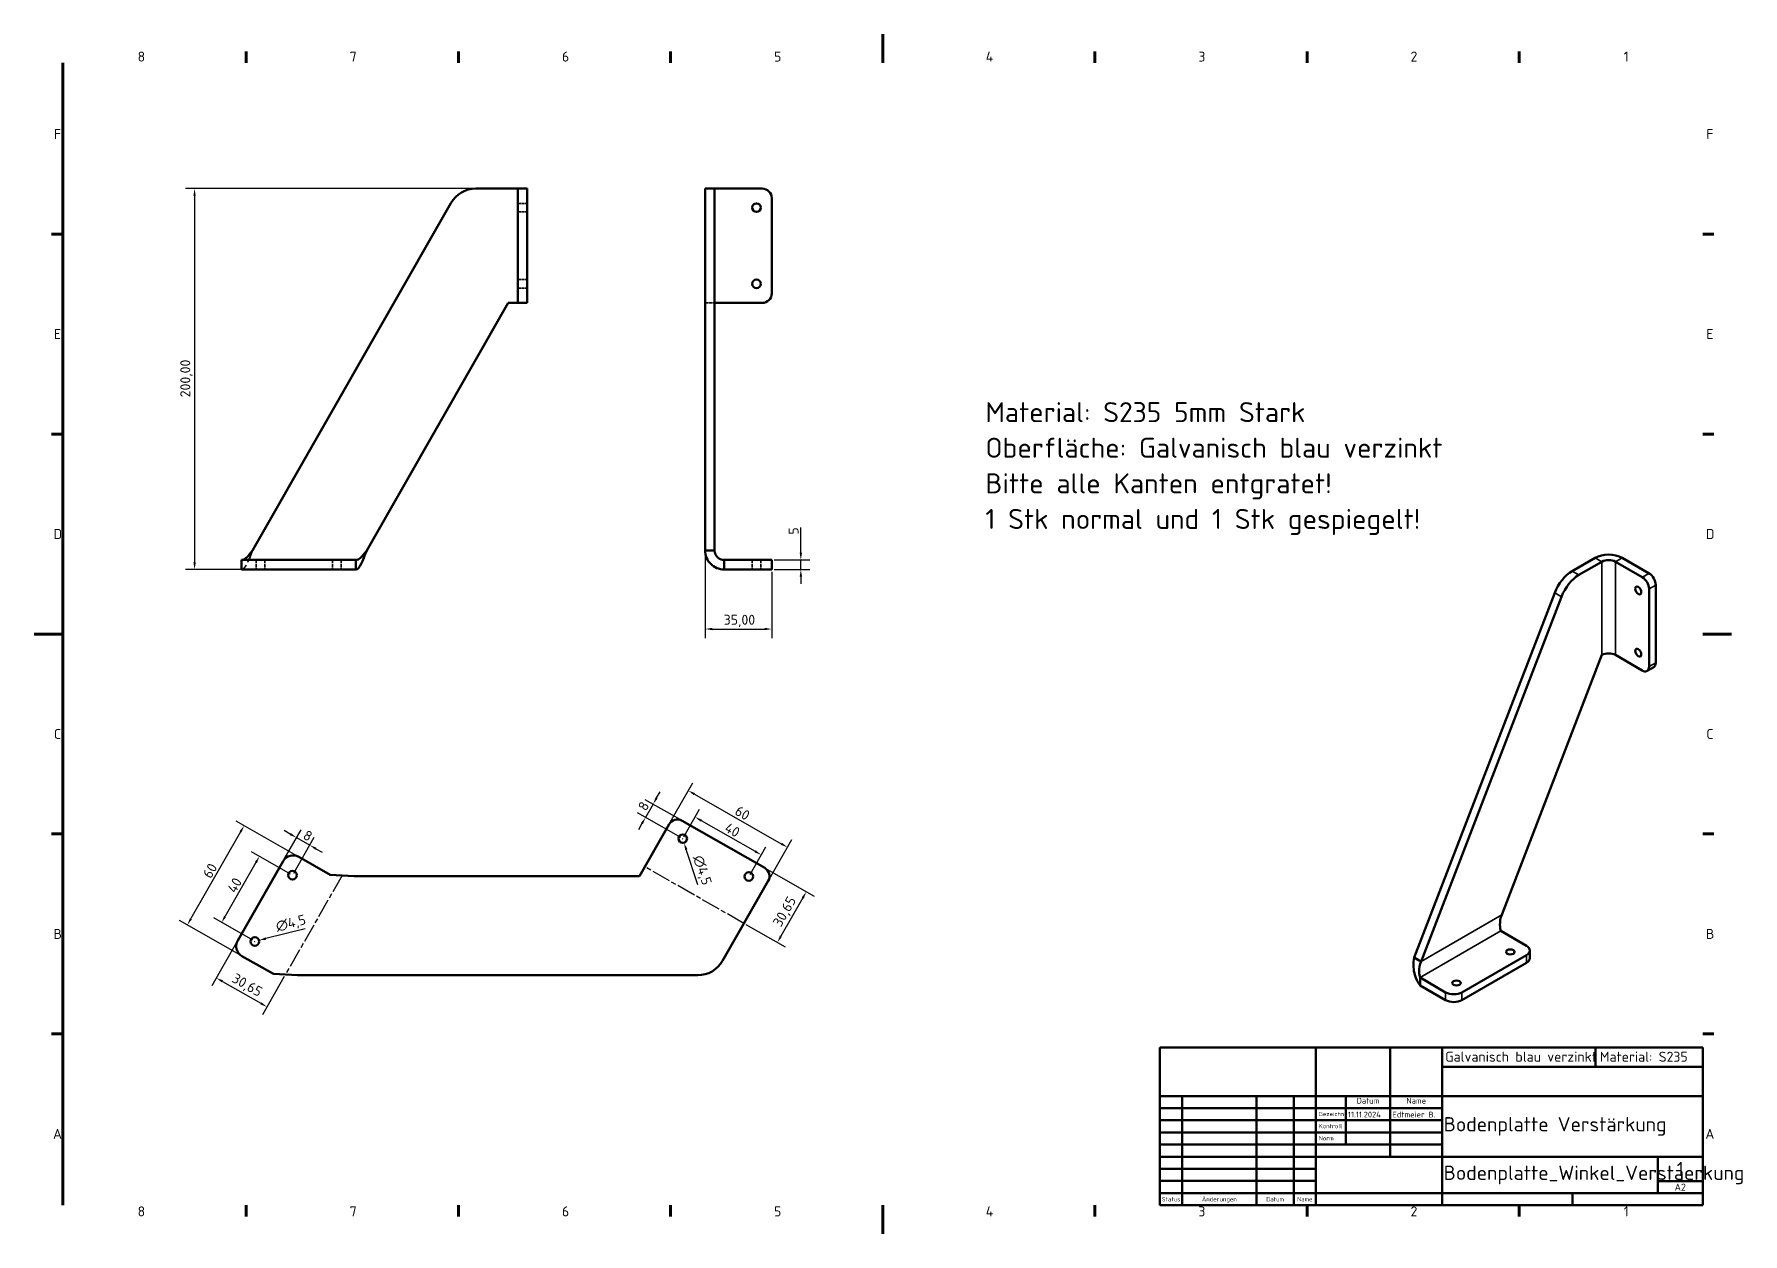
# Model space of a CAD drawing. Header units: millimetres. Extents: x 0 to 897, y 0 to 630.
import ezdxf
from ezdxf.enums import TextEntityAlignment as Align

# ---------------------------------------------------------------- set-up
doc = ezdxf.new("R2010")
doc.units = ezdxf.units.MM
doc.header["$LTSCALE"] = 1.5
doc.linetypes.add('CHAIN', pattern=[0.3543, 0.2362, -0.0295, 0.0591, -0.0295])
doc.linetypes.add('DASHED', pattern=[0.2067, 0.1654, -0.0413])
for name, color, linetype, lineweight in [('Bemaßung (ISO)', 7, 'Continuous', 25), ('Biegungsmittellinie (ISO)', 7, 'CHAIN', 25), ('Rahmen (ISO)', 7, 'Continuous', 70), ('Sichtbar (ISO)', 7, 'Continuous', 50), ('Sichtbar schmal (ISO)', 7, 'Continuous', 35), ('Symbol (ISO)', 7, 'Continuous', 25), ('Titel (ISO)', 7, 'Continuous', 50), ('Verdeckt (ISO)', 7, 'DASHED', 35)]:
    doc.layers.add(name, color=color, linetype=linetype, lineweight=lineweight)
doc.styles.add('Notiztext (DIN)', font='isocpeur.ttf')
doc.styles.add('Textstil11', font='isocpeur.ttf')
doc.styles.add('Textstil13', font='isocpeur.ttf')
doc.styles.add('Textstil14', font='isocpeur.ttf')
doc.styles.add('Textstil19', font='isocpeur.ttf')
doc.dimstyles.new('Standard (DIN)', dxfattribs={"dimscale": 1.5, "dimtxt": 3.5, "dimasz": 2.5, "dimexe": 3.175, "dimexo": 0.8, "dimgap": 0.8, "dimtad": 1, "dimrnd": 1e-08, "dimzin": 0, "dimtxsty": 'Notiztext (DIN)', "dimcen": 0.09, "dimdle": 10, "dimclrd": 256, "dimclre": 256, "dimclrt": 256, "dimadec": 0, "dimazin": 0, "dimtfac": 1, "dimtmove": 0, "dimatfit": 3, "dimfxl": 0, "dimtolj": 1, "dimtzin": 0, "dimlwd": -1, "dimlwe": -1, "dimarcsym": 0})

# ---------------------------------------------------------------- blocks, each defined once
blk = doc.blocks.new('Ränder Vorgaberahmen')
at = {"layer": 'Rahmen (ISO)'}
for p, q in [((74.25, 410), (74.25, 413.9)), ((148.5, 410), (148.5, 413.9)), ((222.75, 410), (222.75, 413.9)), ((371.25, 410), (371.25, 413.9)), ((445.5, 410), (445.5, 413.9)), ((519.75, 410), (519.75, 413.9)), ((10, 350), (6.1, 350)), ((584, 350), (587.9, 350)), ((10, 280), (6.1, 280)), ((584, 280), (587.9, 280)), ((10, 140), (6.1, 140)), ((584, 140), (587.9, 140)), ((10, 70), (6.1, 70)), ((584, 70), (587.9, 70)), ((74.25, 10), (74.25, 6.1)), ((148.5, 10), (148.5, 6.1)), ((222.75, 10), (222.75, 6.1)), ((371.25, 10), (371.25, 6.1)), ((445.5, 10), (445.5, 6.1)), ((519.75, 10), (519.75, 6.1))]:
    blk.add_line(p, q, dxfattribs=at)
at = {"layer": 'Rahmen (ISO)', "flags": 128}
for points in [[(297, 420), (297, 410)], [(10, 10), (10, 410)], [(0, 210), (10, 210)], [(594, 210), (584, 210)], [(297, 0), (297, 10)]]:
    blk.add_lwpolyline(points, dxfattribs=at)
at = {"layer": 'Rahmen (ISO)', "char_height": 3.5, "attachment_point": 7, "style": 'Notiztext (DIN)'}
for s, insert in [('8', (36.2, 410.4)), ('7', (110.45, 410.4)), ('6', (184.7, 410.4)), ('5', (258.95, 410.4)), ('4', (333.03, 410.4)), ('3', (407.45, 410.4)), ('2', (481.7, 410.4)), ('1', (556.3, 410.4)), ('F', (6.93, 383.25)), ('F', (585.23, 383.25)), ('E', (6.93, 313.25)), ('E', (585.23, 313.25)), ('D', (6.75, 243.25)), ('D', (585.05, 243.25)), ('C', (6.93, 173.25)), ('C', (585.23, 173.25)), ('B', (6.75, 103.25)), ('B', (585.05, 103.25)), ('A', (6.58, 33.25)), ('A', (584.88, 33.25)), ('8', (36.2, 6.1)), ('7', (110.45, 6.1)), ('6', (184.7, 6.1)), ('5', (258.95, 6.1)), ('4', (333.03, 6.1)), ('3', (407.45, 6.1)), ('2', (481.7, 6.1)), ('1', (556.3, 6.1))]:
    blk.add_mtext(s, dxfattribs=dict(at, insert=insert))
blk = doc.blocks.new('Schriftfelder DIN')
at = {"layer": 'Titel (ISO)'}
for p, q in [((288.4, 155.08), (98.4, 155.08)), ((98.4, 155.08), (98.4, 99.83)), ((153, 99.83), (153, 155.08)), ((179, 138.08), (179, 155.08)), ((197.2, 99.83), (197.2, 155.08)), ((250.8, 148.33), (250.8, 155.08)), ((288.4, 99.83), (288.4, 155.08)), ((197.2, 148.33), (288.4, 148.33)), ((98.4, 138.08), (288.4, 138.08)), ((106.2, 99.83), (106.2, 138.08)), ((132.2, 99.83), (132.2, 138.08)), ((145.2, 99.83), (145.2, 138.08)), ((163.4, 121.08), (163.4, 138.08)), ((179, 116.83), (179, 138.08)), ((98.4, 133.83), (153, 133.83)), ((153, 133.83), (197.2, 133.83)), ((98.4, 129.58), (153, 129.58)), ((153, 129.58), (197.2, 129.58)), ((98.4, 125.33), (153, 125.33)), ((98.4, 121.08), (153, 121.08)), ((153, 125.33), (197.2, 125.33)), ((153, 121.08), (197.2, 121.08)), ((98.4, 116.83), (153, 116.83)), ((153, 116.83), (288.4, 116.83)), ((272.6, 104.08), (272.6, 116.83)), ((98.4, 112.58), (153, 112.58)), ((153, 108.33), (98.4, 108.33)), ((272.6, 108.22), (288.4, 108.22)), ((98.4, 104.08), (153, 104.08)), ((153, 104.08), (197.2, 104.08)), ((197.2, 104.08), (288.4, 104.08)), ((242.8, 99.83), (242.8, 104.08)), ((98.4, 99.83), (288.4, 99.83))]:
    blk.add_line(p, q, dxfattribs=at)
at = {"layer": 'Titel (ISO)', "style": 'Textstil13'}
for s, p in [('Gezeichn', (154, 130.58)), ('Kontroll', (154, 126.33)), ('Norm', (154, 122.08))]:
    blk.add_text(s, height=1.5, dxfattribs=at).set_placement(p, align=Align.BOTTOM_LEFT)
at = {"layer": 'Titel (ISO)', "style": 'Textstil14'}
for s, p in [('Datum', (171.2, 134.83)), ('Name', (188.1, 134.83))]:
    blk.add_text(s, height=2, dxfattribs=at).set_placement(p, align=Align.BOTTOM_CENTER)
at = {"layer": 'Titel (ISO)', "style": 'Textstil13'}
for s, p in [('Status', (102.3, 101.95)), ('Änderungen', (119.2, 101.95)), ('Datum', (138.7, 101.95)), ('Name', (149.1, 101.95))]:
    blk.add_text(s, height=1.5, dxfattribs=at).set_placement(p, align=Align.MIDDLE_CENTER)
at = {"layer": 'Titel (ISO)'}
for tag, p, height, style in [('ERSTELLUNGSDATUM_001', (164.2, 130.58), 2, 'Textstil14'), ('AUTOR_001', (179.8, 130.58), 2, 'Textstil14'), ('TITEL_001', (197.7, 125.7), 5, 'Textstil11'), ('BAUTEILNUMMER_001', (197.7, 108.7), 5, 'Textstil11'), ('Blattnummer_001', (279.25, 110.02), 5, 'Textstil11'), ('Blattgröße_001', (278.51, 104.9), 2.49, 'Textstil19')]:
    blk.add_attdef(tag, p, '', height=height, dxfattribs=dict(at, style=style))
at = {"layer": 'Titel (ISO)', "style": 'Textstil14'}
for tag, p in [('KONTROLLDATUM', (164.4, 126.33)), ('KONTROLLIERT_VON', (180, 126.33)), ('GENEHM.DAT._KONSTR.', (164.4, 122.08)), ('KONSTR._GEN._VON', (180, 122.08))]:
    blk.add_attdef(tag, text='', height=2, dxfattribs=at).set_placement(p, align=Align.BOTTOM_LEFT)
blk = doc.blocks.new('*D5')
at = {"layer": 'Bemaßung (ISO)'}
for p, q in [((134.59, 188.9), (114.13, 200.59)), ((116.41, 194.97), (100.28, 166.76)), ((114.75, 154.17), (94.29, 165.86))]:
    blk.add_line(p, q, dxfattribs=at)
for points in [[(115.87, 195.28), (116.95, 194.66), (118.27, 198.23)], [(99.74, 167.07), (100.83, 166.45), (98.42, 163.5)]]:
    blk.add_solid(points, dxfattribs=at)
at = {"layer": 'Defpoints', "color": 0}
for p in [(135.63, 188.31), (98.42, 163.5), (115.79, 153.58)]:
    blk.add_point(p, dxfattribs=at)
at = {"layer": 'Bemaßung (ISO)', "insert": (101.05, 181.1), "char_height": 5.25, "attachment_point": 1, "rotation": 60.25512, "style": 'Notiztext (DIN)'}
blk.add_mtext('\\A1;40', dxfattribs=at)
blk = doc.blocks.new('*D6')
at = {"layer": 'Bemaßung (ISO)'}
for p, q in [((137.82, 198.58), (106.07, 216.72)), ((108.35, 211.1), (82.3, 165.52)), ((108.05, 146.48), (76.3, 164.62))]:
    blk.add_line(p, q, dxfattribs=at)
for points in [[(107.8, 211.41), (108.89, 210.79), (110.21, 214.36)], [(81.76, 165.83), (82.84, 165.21), (80.44, 162.26)]]:
    blk.add_solid(points, dxfattribs=at)
at = {"layer": 'Defpoints', "color": 0}
for p in [(138.86, 197.98), (80.44, 162.26), (109.09, 145.89)]:
    blk.add_point(p, dxfattribs=at)
at = {"layer": 'Bemaßung (ISO)', "insert": (88.16, 188.77), "char_height": 5.25, "attachment_point": 1, "rotation": 60.25512, "style": 'Notiztext (DIN)'}
blk.add_mtext('\\A1;60', dxfattribs=at)
blk = doc.blocks.new('*D7')
at = {"layer": 'Bemaßung (ISO)'}
for p, q in [((134.46, 209.93), (131.2, 211.79)), ((131.27, 196.79), (140.08, 212.21)), ((136.23, 189.35), (147.02, 208.24)), ((137.71, 208.07), (144.66, 204.1)), ((147.92, 202.24), (151.17, 200.38))]:
    blk.add_line(p, q, dxfattribs=at)
for points in [[(134.77, 210.48), (134.15, 209.39), (137.71, 208.07)], [(148.23, 202.79), (147.61, 201.7), (144.66, 204.1)]]:
    blk.add_solid(points, dxfattribs=at)
at = {"layer": 'Defpoints', "color": 0}
for p in [(144.66, 204.1), (130.67, 195.75), (135.63, 188.31)]:
    blk.add_point(p, dxfattribs=at)
at = {"layer": 'Bemaßung (ISO)', "insert": (143.25, 212.34), "char_height": 5.25, "attachment_point": 1, "rotation": 330.25512, "style": 'Notiztext (DIN)'}
blk.add_mtext('\\A1;8', dxfattribs=at)
blk = doc.blocks.new('*D8')
at = {"layer": 'Bemaßung (ISO)'}
for p, q in [((333.87, 216.13), (345.74, 236.91)), ((346.63, 230.91), (392.21, 204.86)), ((385.96, 186.36), (397.83, 207.14))]:
    blk.add_line(p, q, dxfattribs=at)
for points in [[(346.94, 231.45), (346.32, 230.37), (343.37, 232.77)], [(392.52, 205.41), (391.9, 204.32), (395.47, 203)]]:
    blk.add_solid(points, dxfattribs=at)
at = {"layer": 'Defpoints', "color": 0}
for p in [(333.27, 215.09), (395.47, 203), (385.37, 185.32)]:
    blk.add_point(p, dxfattribs=at)
at = {"layer": 'Bemaßung (ISO)', "insert": (369.89, 225.05), "char_height": 5.25, "attachment_point": 1, "rotation": 330.25512, "style": 'Notiztext (DIN)'}
blk.add_mtext('\\A1;60', dxfattribs=at)
blk = doc.blocks.new('*D9')
at = {"layer": 'Bemaßung (ISO)'}
for p, q in [((341.06, 208.57), (349.32, 223.01)), ((350.21, 217.02), (378.43, 200.89)), ((375.79, 188.72), (384.05, 203.17))]:
    blk.add_line(p, q, dxfattribs=at)
for points in [[(350.52, 217.56), (349.9, 216.47), (346.95, 218.88)], [(378.74, 201.43), (378.12, 200.35), (381.68, 199.03)]]:
    blk.add_solid(points, dxfattribs=at)
at = {"layer": 'Defpoints', "color": 0}
for p in [(340.47, 207.52), (381.68, 199.03), (375.2, 187.68)]:
    blk.add_point(p, dxfattribs=at)
at = {"layer": 'Bemaßung (ISO)', "insert": (364.56, 216.25), "char_height": 5.25, "attachment_point": 1, "rotation": 330.25512, "style": 'Notiztext (DIN)'}
blk.add_mtext('\\A1;40', dxfattribs=at)
blk = doc.blocks.new('*D10')
at = {"layer": 'Bemaßung (ISO)'}
for p, q in [((339.05, 217.55), (320.77, 228)), ((324.9, 225.63), (320.93, 218.69)), ((326.76, 228.89), (328.62, 232.15)), ((339.42, 208.12), (316.8, 221.05)), ((319.07, 215.43), (317.21, 212.18))]:
    blk.add_line(p, q, dxfattribs=at)
for points in [[(326.22, 229.2), (327.3, 228.58), (324.9, 225.63)], [(318.53, 215.74), (319.61, 215.12), (320.93, 218.69)]]:
    blk.add_solid(points, dxfattribs=at)
at = {"layer": 'Defpoints', "color": 0}
for p in [(320.93, 218.69), (340.09, 216.95), (340.47, 207.52)]:
    blk.add_point(p, dxfattribs=at)
at = {"layer": 'Bemaßung (ISO)', "insert": (316.66, 224.22), "char_height": 5.25, "attachment_point": 1, "rotation": 60.25512, "style": 'Notiztext (DIN)'}
blk.add_mtext('\\A1;8', dxfattribs=at)
blk = doc.blocks.new('*D11')
at = {"layer": 'Bemaßung (ISO)'}
for p, q in [((384.55, 191.55), (409.5, 177.29)), ((403.51, 176.4), (392.02, 156.29)), ((373.68, 162.45), (394.29, 150.67))]:
    blk.add_line(p, q, dxfattribs=at)
for points in [[(402.96, 176.71), (404.05, 176.09), (405.37, 179.65)], [(391.47, 156.6), (392.56, 155.98), (390.16, 153.04)]]:
    blk.add_solid(points, dxfattribs=at)
at = {"layer": 'Defpoints', "color": 0}
for p in [(383.51, 192.14), (372.64, 163.05), (390.16, 153.04)]:
    blk.add_point(p, dxfattribs=at)
at = {"layer": 'Bemaßung (ISO)', "insert": (387.41, 163.34), "char_height": 5.25, "attachment_point": 1, "rotation": 60.25512, "style": 'Notiztext (DIN)'}
blk.add_mtext('\\A1;30,65', dxfattribs=at)
blk = doc.blocks.new('*D12')
at = {"layer": 'Bemaßung (ISO)'}
for p, q in [((106.26, 153.03), (93.25, 130.27)), ((131.32, 135.09), (119.87, 115.06)), ((98.87, 132.54), (118.98, 121.05))]:
    blk.add_line(p, q, dxfattribs=at)
for points in [[(99.18, 133.08), (98.56, 132), (95.62, 134.4)], [(119.29, 121.6), (118.67, 120.51), (122.23, 119.19)]]:
    blk.add_solid(points, dxfattribs=at)
at = {"layer": 'Defpoints', "color": 0}
for p in [(106.86, 154.07), (131.91, 136.14), (122.23, 119.19)]:
    blk.add_point(p, dxfattribs=at)
at = {"layer": 'Bemaßung (ISO)', "insert": (105.92, 137.15), "char_height": 5.25, "attachment_point": 1, "rotation": 330.25512, "style": 'Notiztext (DIN)'}
blk.add_mtext('\\A1;30,65', dxfattribs=at)
blk = doc.blocks.new('*D13')
at = {"layer": 'Bemaßung (ISO)'}
for p, q in [((230.64, 548.89), (79.44, 548.89)), ((84.2, 545.14), (84.2, 352.64)), ((113.65, 348.89), (79.44, 348.89))]:
    blk.add_line(p, q, dxfattribs=at)
for points in [[(83.58, 545.14), (84.83, 545.14), (84.2, 548.89)], [(83.58, 352.64), (84.83, 352.64), (84.2, 348.89)]]:
    blk.add_solid(points, dxfattribs=at)
at = {"layer": 'Defpoints', "color": 0}
for p in [(231.84, 548.89), (84.2, 348.89), (114.85, 348.89)]:
    blk.add_point(p, dxfattribs=at)
at = {"layer": 'Bemaßung (ISO)', "insert": (76.7, 439.31), "char_height": 5.25, "attachment_point": 1, "rotation": 90, "style": 'Notiztext (DIN)'}
blk.add_mtext('\\A1;200,00', dxfattribs=at)
blk = doc.blocks.new('*D14')
at = {"layer": 'Bemaßung (ISO)'}
for p, q in [((352.22, 357.69), (352.22, 312.84)), ((387.22, 347.69), (387.22, 312.84)), ((355.97, 317.6), (383.47, 317.6))]:
    blk.add_line(p, q, dxfattribs=at)
for points in [[(355.97, 318.23), (355.97, 316.98), (352.22, 317.6)], [(383.47, 318.23), (383.47, 316.98), (387.22, 317.6)]]:
    blk.add_solid(points, dxfattribs=at)
at = {"layer": 'Defpoints', "color": 0}
for p in [(352.22, 358.89), (387.22, 348.89), (387.22, 317.6)]:
    blk.add_point(p, dxfattribs=at)
at = {"layer": 'Bemaßung (ISO)', "insert": (361.98, 325.1), "char_height": 5.25, "attachment_point": 1, "style": 'Notiztext (DIN)'}
blk.add_mtext('\\A1;35,00', dxfattribs=at)
blk = doc.blocks.new('*D15')
at = {"layer": 'Bemaßung (ISO)'}
for p, q in [((115.65, 153.58), (115.92, 153.58)), ((115.79, 153.44), (115.79, 153.71)), ((142.27, 160.21), (121.61, 155.04))]:
    blk.add_line(p, q, dxfattribs=at)
blk.add_solid([(121.46, 155.64), (121.76, 154.43), (117.97, 154.12)], dxfattribs=at)
at = {"layer": 'Defpoints', "color": 0}
for p in [(113.61, 153.03), (117.97, 154.12)]:
    blk.add_point(p, dxfattribs=at)
at = {"layer": 'Bemaßung (ISO)', "insert": (126.3, 163.94), "char_height": 5.25, "attachment_point": 1, "rotation": 14.05841, "style": 'Notiztext (DIN)'}
blk.add_mtext('\\A1;∅4,5', dxfattribs=at)
blk = doc.blocks.new('*D16')
at = {"layer": 'Bemaßung (ISO)'}
for p, q in [((340.33, 207.52), (340.6, 207.52)), ((340.47, 207.39), (340.47, 207.66)), ((348.37, 183.24), (342.32, 201.82))]:
    blk.add_line(p, q, dxfattribs=at)
blk.add_solid([(342.92, 202.01), (341.73, 201.63), (341.16, 205.39)], dxfattribs=at)
at = {"layer": 'Defpoints', "color": 0}
for p in [(339.77, 209.66), (341.16, 205.39)]:
    blk.add_point(p, dxfattribs=at)
at = {"layer": 'Bemaßung (ISO)', "insert": (350.99, 199.43), "char_height": 5.25, "attachment_point": 1, "rotation": 288.03527, "style": 'Notiztext (DIN)'}
blk.add_mtext('\\A1;∅4,5', dxfattribs=at)
blk = doc.blocks.new('*D17')
at = {"layer": 'Bemaßung (ISO)'}
for p, q in [((402.48, 357.64), (402.48, 371.01)), ((388.42, 353.89), (407.25, 353.89)), ((402.48, 348.89), (402.48, 353.89)), ((388.42, 348.89), (407.25, 348.89)), ((402.48, 345.14), (402.48, 341.39))]:
    blk.add_line(p, q, dxfattribs=at)
for points in [[(401.86, 357.64), (403.11, 357.64), (402.48, 353.89)], [(401.86, 345.14), (403.11, 345.14), (402.48, 348.89)]]:
    blk.add_solid(points, dxfattribs=at)
at = {"layer": 'Defpoints', "color": 0}
for p in [(387.22, 353.89), (387.22, 348.89), (402.48, 348.89)]:
    blk.add_point(p, dxfattribs=at)
at = {"layer": 'Bemaßung (ISO)', "insert": (396.03, 367.18), "char_height": 5.25, "attachment_point": 1, "rotation": 90, "style": 'Notiztext (DIN)'}
blk.add_mtext('\\A1;5', dxfattribs=at)

msp = doc.modelspace()

# ---------------------------------------------------------------- linework, layer by layer
at = {"layer": 'Biegungsmittellinie (ISO)', "ltscale": 28.224669}
for p, q in [((372.638, 163.048), (320.544, 192.816)), ((161.683, 188.231), (131.915, 136.136))]:
    msp.add_line(p, q, dxfattribs=at)
at = {"layer": 'Sichtbar (ISO)'}
for p, q in [((231.837, 548.887), (248.847, 548.887)), ((248.847, 548.887), (253.847, 548.887)), ((253.847, 543.887), (253.847, 548.887)), ((258.847, 548.887), (253.847, 548.887)), ((258.847, 548.887), (258.847, 543.887)), ((357.224, 548.887), (352.224, 548.887)), ((352.224, 541.329), (352.224, 548.887)), ((357.224, 548.887), (357.224, 541.329)), ((357.224, 548.887), (362.224, 548.887)), ((362.224, 548.887), (382.224, 548.887)), ((114.561, 358.887), (218.814, 541.329)), ((253.847, 493.887), (253.847, 543.887)), ((258.847, 493.887), (258.847, 543.887)), ((352.224, 541.329), (352.224, 358.887)), ((357.224, 358.887), (357.224, 541.329)), ((387.224, 493.887), (387.224, 543.887)), ((253.847, 488.887), (253.847, 493.887)), ((258.847, 493.887), (258.847, 488.887)), ((248.847, 488.887), (174.561, 358.887)), ((248.847, 488.887), (253.847, 488.887)), ((253.847, 488.887), (258.847, 488.887)), ((357.224, 488.887), (362.224, 488.887)), ((362.224, 488.887), (382.224, 488.887)), ((352.224, 358.887), (355.857, 358.887)), ((355.857, 358.887), (357.224, 358.887)), ((108.847, 353.887), (114.847, 353.887)), ((108.847, 353.887), (108.847, 348.887)), ((114.847, 353.887), (162.847, 353.887)), ((162.847, 353.887), (168.847, 353.887)), ((168.847, 348.887), (168.847, 353.887)), ((362.224, 353.887), (381.224, 353.887)), ((362.224, 353.887), (362.224, 348.887)), ((381.224, 353.887), (387.224, 353.887)), ((387.224, 348.887), (387.224, 353.887)), ((819.477, 355.019), (807.449, 348.075)), ((810.985, 346.034), (823.012, 352.978)), ((830.083, 352.978), (844.225, 344.813)), ((847.761, 346.854), (833.619, 355.019)), ((114.847, 348.887), (108.847, 348.887)), ((114.847, 348.887), (162.847, 348.887)), ((168.847, 348.887), (162.847, 348.887)), ((362.224, 348.887), (381.224, 348.887)), ((387.224, 348.887), (381.224, 348.887)), ((798.24, 336.587), (724.522, 145.063)), ((728.058, 143.022), (801.776, 334.546)), ((847.761, 297.865), (847.761, 338.689)), ((851.296, 299.906), (851.296, 340.731)), ((823.012, 303.988), (770.484, 167.517)), ((830.083, 303.988), (844.225, 295.823)), ((846.725, 295.576), (850.261, 297.617)), ((340.094, 216.951), (383.506, 192.144)), ((317.738, 187.906), (333.272, 215.091)), ((138.859, 197.983), (155.356, 188.556)), ((106.858, 154.074), (130.673, 195.75)), ((155.356, 188.556), (168.01, 187.906)), ((168.01, 187.906), (317.738, 187.906)), ((385.367, 185.322), (361.394, 143.369)), ((769.979, 159.06), (783.414, 151.303)), ((125.587, 136.461), (109.091, 145.888)), ((724.522, 145.063), (727.092, 143.58)), ((727.092, 143.58), (728.058, 143.022)), ((749.473, 126.809), (783.414, 146.405)), ((785.172, 148.854), (785.172, 144.772)), ((138.242, 135.812), (125.587, 136.461)), ((348.37, 135.812), (138.242, 135.812)), ((727.553, 134.565), (727.553, 130.483)), ((727.553, 134.565), (740.988, 126.809)), ((749.473, 122.726), (783.414, 142.322)), ((727.553, 130.483), (740.988, 122.726))]:
    msp.add_line(p, q, dxfattribs=at)
for centre in [(379.224, 538.887), (379.224, 498.887), (340.466, 207.524), (135.634, 188.308), (375.196, 187.679), (115.789, 153.578)]:
    msp.add_circle(centre, 2.25, dxfattribs=at)
for centre, radius, start, end in [((231.837, 533.887), 15, 90, 150.255119), ((382.224, 543.887), 5, 0, 90), ((382.224, 493.887), 5, 270, 0), ((337.613, 212.61), 5, 60.255119, 150.255119), ((135.882, 192.773), 6, 60.255119, 150.255119), ((381.025, 187.803), 5, 330.255119, 60.255119), ((112.068, 151.097), 6, 150.255119, 240.255119), ((348.37, 150.812), 15, 270, 330.255119)]:
    msp.add_arc(centre, radius, start, end, dxfattribs=at)
for centre, major_axis, start_param, end_param in [((826.548, 350.937), (-10, 0), 3.9269908, 5.4977871), ((826.548, 350.937), (5, 0), 0.7853982, 2.3561945), ((807.449, 335.828), (-7.5, -12.99), 3.9269908, 4.978641), ((810.985, 333.787), (7.5, 12.99), 0.7853982, 1.8370484), ((844.225, 340.731), (2.5, -4.33), 0.7853982, 2.3561945), ((847.761, 342.772), (-2.5, 4.33), 3.9269908, 5.4977871), ((826.548, 301.947), (5, 0), 0.7853982, 2.3561945), ((844.225, 299.906), (2.5, -4.33), 5.4977871, 7.0685835), ((847.761, 301.947), (2.5, -4.33), 0, 0.7853982), ((779.172, 148.854), (6, 0), 5.4977871, 7.0685835), ((779.172, 144.772), (6, 0), 5.4977871, 6.2831853), ((745.23, 129.258), (-6, 0), 0.7853982, 2.3561945), ((745.23, 125.176), (6, 0), 3.9269908, 5.4977871)]:
    msp.add_ellipse(centre, major_axis=major_axis, ratio=0.5773503, start_param=start_param, end_param=end_param, dxfattribs=at)
for centre, major_axis in [((842.104, 337.873), (-1.125, 1.949)), ((842.104, 305.213), (-1.125, 1.949)), ((774.929, 148.037), (-2.25, 0)), ((746.645, 131.708), (-2.25, 0))]:
    msp.add_ellipse(centre, major_axis=major_axis, ratio=0.5773503, dxfattribs=at)
for points, knots in [([(114.561, 358.887), (113.466, 357.382), (112.37, 355.892), (111.275, 354.96), (110.466, 354.272), (109.656, 353.887), (108.847, 353.887)], [0, 0, 0, 0, 0.9032779, 0.9032779, 0.9032779, 1.5707963, 1.5707963, 1.5707963, 1.5707963]), ([(168.847, 348.887), (169.799, 348.887), (170.752, 349.965), (171.704, 351.816), (172.656, 353.667), (173.609, 356.269), (174.561, 358.887)], [0, 0, 0, 0, 0.7853982, 0.7853982, 0.7853982, 1.5707963, 1.5707963, 1.5707963, 1.5707963]), ([(174.561, 358.887), (173.466, 357.382), (172.37, 355.892), (171.275, 354.96), (170.466, 354.272), (169.656, 353.887), (168.847, 353.887)], [0, 0, 0, 0, 0.9032779, 0.9032779, 0.9032779, 1.5707963, 1.5707963, 1.5707963, 1.5707963]), ([(352.224, 358.887), (352.224, 356.269), (353.301, 353.667), (355.153, 351.816), (357.004, 349.965), (359.606, 348.887), (362.224, 348.887)], [0, 0, 0, 0, 0.7853982, 0.7853982, 0.7853982, 1.5707963, 1.5707963, 1.5707963, 1.5707963]), ([(357.224, 358.887), (357.224, 357.382), (357.946, 355.892), (359.128, 354.96), (360.002, 354.272), (361.111, 353.887), (362.224, 353.887)], [0, 0, 0, 0, 0.9032779, 0.9032779, 0.9032779, 1.5707963, 1.5707963, 1.5707963, 1.5707963]), ([(770.484, 167.517), (769.71, 165.84), (769.446, 163.882), (769.508, 162.191), (769.553, 160.942), (769.765, 159.845), (769.979, 159.06)], [0, 0, 0, 0, 0.9032779, 0.9032779, 0.9032779, 1.5707963, 1.5707963, 1.5707963, 1.5707963]), ([(724.522, 145.063), (723.849, 142.537), (723.937, 139.584), (724.573, 136.927), (725.209, 134.271), (726.375, 131.94), (727.553, 130.483)], [0, 0, 0, 0, 0.7853982, 0.7853982, 0.7853982, 1.5707963, 1.5707963, 1.5707963, 1.5707963]), ([(728.058, 143.022), (727.283, 141.346), (727.02, 139.387), (727.081, 137.697), (727.127, 136.447), (727.338, 135.35), (727.553, 134.565)], [0, 0, 0, 0, 0.9032779, 0.9032779, 0.9032779, 1.5707963, 1.5707963, 1.5707963, 1.5707963])]:
    msp.add_open_spline(points, degree=3, knots=knots, dxfattribs=at)
at = {"layer": 'Sichtbar schmal (ISO)'}
for p, q in [((823.012, 352.978), (819.477, 355.019)), ((823.012, 303.988), (823.012, 352.978)), ((833.619, 355.019), (830.083, 352.978)), ((830.083, 352.978), (830.083, 303.988)), ((810.985, 346.034), (807.449, 348.075)), ((847.761, 346.854), (844.225, 344.813)), ((798.24, 336.587), (801.776, 334.546)), ((847.761, 338.689), (851.296, 340.731)), ((851.296, 299.906), (847.761, 297.865)), ((728.058, 143.022), (770.484, 167.517)), ((769.979, 159.06), (727.553, 134.565)), ((783.414, 146.405), (783.414, 142.322)), ((740.988, 126.809), (740.988, 122.726)), ((749.473, 122.726), (749.473, 126.809))]:
    msp.add_line(p, q, dxfattribs=at)
at = {"layer": 'Verdeckt (ISO)', "ltscale": 6.348889}
for p, q in [((253.847, 541.137), (258.847, 541.137)), ((253.847, 536.637), (258.847, 536.637)), ((253.847, 501.137), (258.847, 501.137)), ((253.847, 496.637), (258.847, 496.637)), ((352.224, 488.887), (357.224, 488.887)), ((116.597, 353.887), (116.597, 348.887)), ((121.097, 353.887), (121.097, 348.887)), ((156.597, 353.887), (156.597, 348.887)), ((161.097, 353.887), (161.097, 348.887)), ((376.974, 353.887), (376.974, 348.887)), ((381.474, 353.887), (381.474, 348.887))]:
    msp.add_line(p, q, dxfattribs=at)
at = {"layer": 'Verdeckt (ISO)', "ltscale": 26.94315}
msp.add_open_spline([(114.561, 358.887), (113.609, 356.269), (112.656, 353.667), (111.704, 351.816), (110.752, 349.965), (109.799, 348.887), (108.847, 348.887)], degree=3, knots=[0, 0, 0, 0, 0.7853982, 0.7853982, 0.7853982, 1.5707963, 1.5707963, 1.5707963, 1.5707963], dxfattribs=at)

# ---------------------------------------------------------------- block references
at = {"xscale": 1.5, "yscale": 1.5, "zscale": 1.5}
msp.add_blockref('Ränder Vorgaberahmen', (0, 0), dxfattribs=at)
msp.add_blockref('Schriftfelder DIN', (443.399, -134.742), dxfattribs=at).add_auto_attribs({'Blattnummer_001': '1', 'Blattgröße_001': 'A2', 'TITEL_001': 'Bodenplatte Verstärkung', 'BAUTEILNUMMER_001': 'Bodenplatte_Winkel_Verstaerkung', 'ERSTELLUNGSDATUM_001': '11.11.2024', 'AUTOR_001': 'Edtmeier B.'})

# ---------------------------------------------------------------- texts
at = {"layer": 'Symbol (ISO)', "insert": (499.367, 436.759), "char_height": 10.5, "width": 241.3831, "attachment_point": 1, "line_spacing_factor": 1.068348, "style": 'Notiztext (DIN)'}
msp.add_mtext('\\fISOCPEUR|b0|i0;\\H10.5000;Material: S235 5mm Stark \\P\\fISOCPEUR|b0|i0;\\H10.5000;Oberfläche: Galvanisch blau verzinkt \\P\\fISOCPEUR|b0|i0;\\H10.5000;Bitte alle Kanten entgratet!\\P\\fISOCPEUR|b0|i0;\\H10.5000;1 Stk normal und 1 Stk gespiegelt!\\fISOCPEUR|b0|i0;\\H10.5000;\\P', dxfattribs=at)
at = {"layer": 'Symbol (ISO)', "char_height": 5.25, "attachment_point": 1, "style": 'Notiztext (DIN)'}
for s, insert, width in [('\\fISOCPEUR|b0|i0;Galvanisch blau verzinkt ', (740.72, 95.626), 81.85714), ('\\fISOCPEUR|b0|i0;Material: S235', (821.891, 95.626), 45.6526)]:
    msp.add_mtext(s, dxfattribs=dict(at, insert=insert, width=width))

# ---------------------------------------------------------------- dimensions: what is measured, and where the dimension line sits
at = {"layer": 'Bemaßung (ISO)'}
for base, p1, p2, angle, override, picture, middle in [((84.203, 348.887), (231.837, 548.887), (114.847, 348.887), 270, {"dimgap": 0.8, "dimdec": 2, "dimtol": 0, "dimlim": 0, "dimtp": 0, "dimtm": 0, "dimtdec": 2, "dimtofl": 0, "dimatfit": 1}, '*D13', (84.203, 448.887)), ((402.484, 348.887), (387.224, 353.887), (387.224, 348.887), 90, {"dimgap": 0.8, "dimdec": 0, "dimtol": 0, "dimlim": 0, "dimtp": 0, "dimtm": 0, "dimtdec": 2, "dimtofl": 1, "dimatfit": 1}, '*D17', (402.484, 368.494)), ((387.224, 317.6), (352.224, 358.887), (387.224, 348.887), 180, {"dimgap": 0.8, "dimdec": 2, "dimtol": 0, "dimlim": 0, "dimtp": 0, "dimtm": 0, "dimtdec": 2, "dimtofl": 0, "dimatfit": 1}, '*D14', (369.724, 317.6)), ((395.469, 203.002), (333.272, 215.091), (385.367, 185.322), 150.255119, {"dimgap": 0.8, "dimdec": 0, "dimtol": 0, "dimlim": 0, "dimtp": 0, "dimtm": 0, "dimtdec": 2, "dimtofl": 0, "dimatfit": 1}, '*D8', (369.422, 217.886)), ((320.931, 218.687), (340.094, 216.951), (340.466, 207.524), 240.255119, {"dimgap": 0.8, "dimdec": 0, "dimtol": 0, "dimlim": 0, "dimtp": 0, "dimtm": 0, "dimtdec": 2, "dimtofl": 1, "dimatfit": 1}, '*D10', (322.916, 222.16)), ((80.439, 162.261), (138.859, 197.983), (109.091, 145.888), 60.255119, {"dimgap": 0.8, "dimdec": 0, "dimtol": 0, "dimlim": 0, "dimtp": 0, "dimtm": 0, "dimtdec": 2, "dimtofl": 0, "dimatfit": 1}, '*D6', (95.323, 188.308)), ((381.683, 199.031), (340.466, 207.524), (375.196, 187.679), 150.255119, {"dimgap": 0.8, "dimdec": 0, "dimtol": 0, "dimlim": 0, "dimtp": 0, "dimtm": 0, "dimtdec": 2, "dimtofl": 0, "dimatfit": 1}, '*D9', (364.318, 208.954)), ((144.66, 204.103), (130.673, 195.75), (135.634, 188.308), 330.255119, {"dimgap": 0.8, "dimdec": 0, "dimtol": 0, "dimlim": 0, "dimtp": 0, "dimtm": 0, "dimtdec": 2, "dimtofl": 1, "dimatfit": 1}, '*D7', (141.187, 206.087)), ((98.424, 163.501), (135.634, 188.308), (115.789, 153.578), 60.255119, {"dimgap": 0.8, "dimdec": 0, "dimtol": 0, "dimlim": 0, "dimtp": 0, "dimtm": 0, "dimtdec": 2, "dimtofl": 0, "dimatfit": 1}, '*D5', (108.347, 180.866)), ((390.157, 153.037), (383.506, 192.144), (372.638, 163.048), 240.255119, {"dimgap": 0.8, "dimdec": 2, "dimtol": 0, "dimlim": 0, "dimtp": 0, "dimtm": 0, "dimtdec": 2, "dimtofl": 0, "dimatfit": 1}, '*D11', (397.761, 166.345)), ((122.2329, 119.1931), (106.8582, 154.0743), (131.9148, 136.1364), 330.255119, {"dimgap": 0.8, "dimdec": 2, "dimtol": 0, "dimlim": 0, "dimtp": 0, "dimtm": 0, "dimtdec": 2, "dimtofl": 0, "dimatfit": 1}, '*D12', (108.925, 126.7976))]:
    dim = msp.add_linear_dim(base=base, p1=p1, p2=p2, angle=angle, dimstyle='Standard (DIN)', override=override, dxfattribs=at)
    dim.commit()
    dim.dimension.update_dxf_attribs({"geometry": picture, "text_midpoint": middle, "dimtype": 160})
dim = msp.add_diameter_dim_2p(p1=(339.77, 209.664), p2=(341.163, 205.385), dimstyle='Standard (DIN)', override={"dimgap": 0.8, "dimdec": 1, "dimlfac": 1, "dimtol": 0, "dimlim": 0, "dimtp": 0, "dimtm": 0, "dimtdec": 2, "dimtofl": 0}, dxfattribs=at)
dim.commit()
dim.dimension.update_dxf_attribs({"geometry": '*D16', "text_midpoint": (350.065, 192.094)})
dim = msp.add_diameter_dim_2p(p1=(113.606, 153.032), p2=(117.971, 154.125), dimstyle='Standard (DIN)', override={"dimgap": 0.8, "dimdec": 1, "dimlfac": 1, "dimtol": 0, "dimlim": 0, "dimtp": 0, "dimtm": 0, "dimtdec": 2, "dimtofl": 0}, dxfattribs=at)
dim.commit()
dim.dimension.update_dxf_attribs({"geometry": '*D15', "text_midpoint": (134.617, 158.293), "dimtype": 163})

doc.saveas('drawing.dxf')
